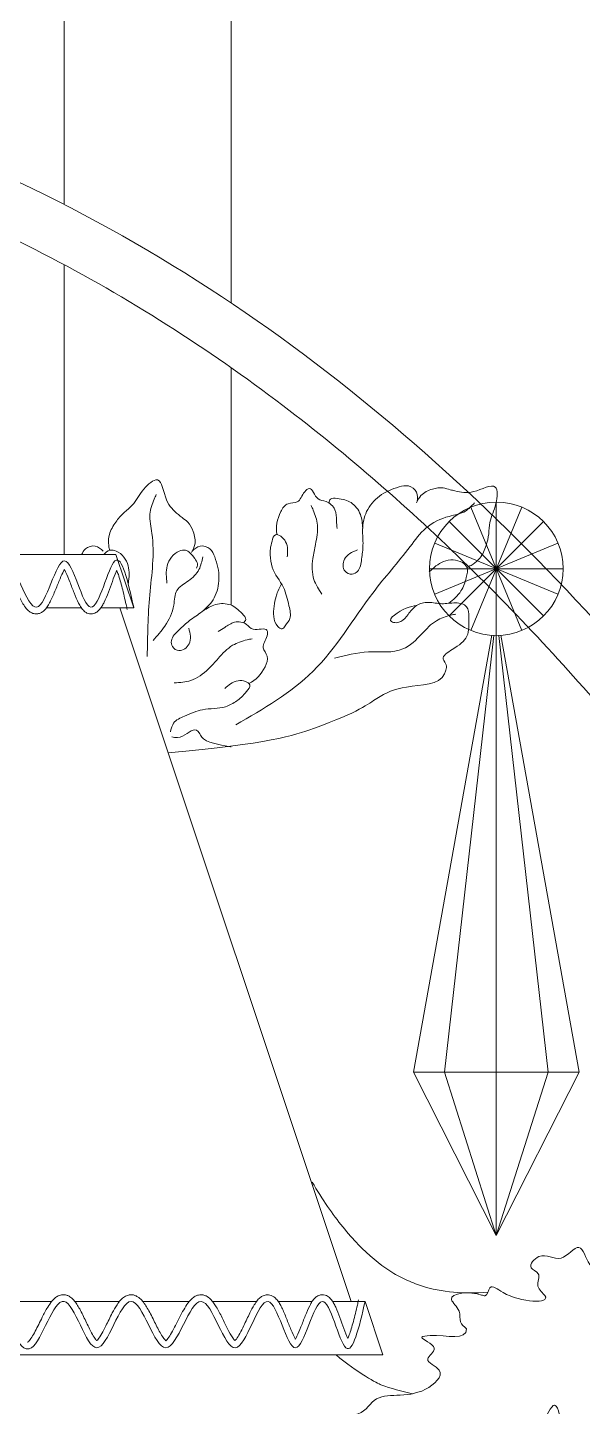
# Model space of a CAD drawing. Header units: inches. Extents: x 258415 to 640093, y 441672 to 945769.
# Drawn here: x 299318.1 to 299338.9, y 465275.1 to 465326.8 of the extents above; entities that cross this region are included whole.
import ezdxf

# ---------------------------------------------------------------- set-up
doc = ezdxf.new("R2010")
doc.units = ezdxf.units.IN
doc.header["$MEASUREMENT"] = 0
doc.linetypes.add('HIDDEN', pattern=[0.375, 0.25, -0.125])
doc.layers.add('CQ SPOT DETAIL DIMENSION', color=9, linetype='Continuous')
doc.layers.add('E-LITE-FIXT-NORM-CEILING', color=3, linetype='Continuous')
doc.layers.add('Glass', color=4, linetype='Continuous', lineweight=0)

# ---------------------------------------------------------------- blocks, each defined once
blk = doc.blocks.new('512')
at = {"layer": 'Glass', "lineweight": 0}
for p, q in [((34614.84, 1011.07), (34614.84, 1053.33)), ((34639.84, 1053.33), (34639.84, 1025.84)), ((34639.84, 1016.81), (34639.84, 973.33)), ((34614.84, 965.75), (34614.84, 1001.37))]:
    blk.add_line(p, q, dxfattribs=at)
at = {"layer": 'Glass', "color": 4, "lineweight": 0}
for p, q in [((34578.93, 961.97), (34571.28, 980.45)), ((34571.28, 961.97), (34578.93, 980.45)), ((34571.28, 980.45), (34578.93, 961.97)), ((34578.93, 980.45), (34571.28, 961.97)), ((34575.1, 961.21), (34575.1, 981.21)), ((34575.1, 981.21), (34575.1, 961.21)), ((34582.18, 964.14), (34568.03, 978.28)), ((34568.03, 964.14), (34582.18, 978.28)), ((34568.03, 978.28), (34582.18, 964.14)), ((34582.18, 978.28), (34568.03, 964.14)), ((34584.34, 967.38), (34565.87, 975.04)), ((34565.87, 967.38), (34584.34, 975.04)), ((34565.87, 975.04), (34584.34, 967.38)), ((34584.34, 975.04), (34565.87, 967.38)), ((34585.1, 971.21), (34565.1, 971.21)), ((34565.1, 971.21), (34585.1, 971.21)), ((34575.1, 961.21), (34575.1, 871.21))]:
    blk.add_line(p, q, dxfattribs=at)
at = {"layer": 'Glass', "lineweight": 0}
for points in [[(34684.2, 973.33), (34632.1, 973.33), (34629.43, 965.33), (34634.37, 965.33)], [(34734.2, 973.33), (34634.2, 973.33)], [(34631.54, 965.33), (34596.87, 861.33)], [(34637.27, 965.33), (34642.52, 965.33)], [(34599.64, 861.33), (34594.76, 861.33), (34592.1, 853.33), (34684.2, 853.33)], [(34607.79, 861.33), (34602.69, 861.33)], [(34617.63, 861.33), (34611.03, 861.33)], [(34628.08, 861.33), (34621.11, 861.33)], [(34638.26, 861.33), (34631.56, 861.33)], [(34648.89, 861.33), (34641.72, 861.33)], [(34594.2, 853.33), (34594.2, 853.33), (34774.2, 853.33)]]:
    blk.add_lwpolyline(points, dxfattribs=at)
at = {"layer": 'Glass', "color": 4, "lineweight": 0}
for points in [[(34575.1, 871.21), (34562.69, 895.73), (34574.45, 961.23)], [(34567.35, 895.73), (34574.72, 961.22)], [(34575.1, 871.21), (34587.52, 895.73), (34575.76, 961.23)], [(34582.85, 895.73), (34575.49, 961.22)], [(34575.1, 895.73), (34562.69, 895.73), (34567.35, 895.73), (34575.1, 871.21)], [(34575.1, 895.73), (34587.52, 895.73), (34582.85, 895.73), (34575.1, 871.21)]]:
    blk.add_lwpolyline(points, dxfattribs=at)
blk.add_circle((34575.1, 971.21), 10, dxfattribs=at)
at = {"layer": 'Glass', "lineweight": 0}
for points, knots in [([(34514.33, 903.17), (34524.86, 919.67), (34562.02, 970.83), (34625.38, 1026.64), (34699.43, 1048.05), (34723.61, 1049.6), (34731.52, 1049.59)], [352.600288, 352.600288, 352.600288, 352.600288, 412.322733, 544.124733, 592.270447, 616.453866, 616.453866, 616.453866, 616.453866]), ([(34520.56, 898.06), (34522.87, 901.69), (34525.23, 905.3), (34532.66, 916.31), (34537.91, 923.62), (34547.06, 935.53), (34550.8, 940.21), (34562.41, 954.08), (34570.61, 963.07), (34588.05, 980.15), (34597.29, 988.25), (34612.7, 999.96), (34618.48, 1004), (34636.4, 1015.41), (34649.16, 1022.06), (34672.04, 1031.17), (34681.65, 1034.27), (34694.68, 1037.47), (34698.2, 1038.23), (34704.03, 1039.31), (34706.37, 1039.69), (34711, 1040.35), (34713.29, 1040.62), (34720.13, 1041.28), (34724.63, 1041.52), (34732.5, 1041.62), (34735.9, 1041.56), (34742.1, 1041.27), (34744.9, 1041.08), (34749.13, 1040.69), (34750.56, 1040.55), (34753.39, 1040.23), (34754.79, 1040.05), (34758.96, 1039.44), (34761.69, 1038.96), (34768.51, 1037.43), (34772.54, 1036.24), (34778.13, 1034.01), (34779.73, 1033.3), (34782.42, 1032), (34783.51, 1031.43), (34784.59, 1030.83)], [351.610053, 351.610053, 351.610053, 351.610053, 364.971793, 364.971793, 392.738509, 392.738509, 411.069382, 411.069382, 447.73113, 447.73113, 484.392877, 484.392877, 505.247379, 505.247379, 546.956383, 546.956383, 575.102249, 575.102249, 585.533638, 585.533638, 592.61419, 592.61419, 599.694741, 599.694741, 613.855844, 613.855844, 624.795579, 624.795579, 633.909087, 633.909087, 638.600231, 638.600231, 643.291376, 643.291376, 652.673664, 652.673664, 667.063958, 667.063958, 672.890152, 672.890152, 676.848983, 676.848983, 676.848983, 676.848983]), ([(34633.07, 973.96), (34633.08, 974.07), (34633.13, 974.41), (34633.26, 975.2), (34633.12, 976.62), (34632.23, 978.18), (34631.01, 979.6), (34629.21, 980.94), (34628.39, 982.98), (34625.26, 985.64), (34624.86, 981.25), (34623.29, 979.79), (34622.09, 978.8), (34621.14, 978.14), (34620.41, 976.72), (34620.06, 975.03), (34620.56, 974.05), (34620.76, 973.67)], [0.0428675, 0.0428675, 0.0428675, 0.0428675, 0.0538578, 0.0779195, 0.1232637, 0.19437, 0.254904, 0.3126025, 0.4135194, 0.4961387, 0.6068865, 0.7019697, 0.7259801, 0.762898, 0.8169574, 0.8837967, 0.9262415, 0.9262415, 0.9262415, 0.9262415]), ([(34579.5, 971.39), (34579.4, 971.44), (34579.09, 971.61), (34578.39, 971.98), (34577.33, 972.93), (34576.6, 974.58), (34576.18, 976.39), (34576.17, 978.65), (34575.03, 980.52), (34574.75, 984.62), (34578.52, 982.33), (34580.63, 982.72), (34582.13, 983.09), (34583.22, 983.46), (34584.8, 983.21), (34586.37, 982.49), (34586.86, 981.5), (34587.05, 981.11)], [0.0428675, 0.0428675, 0.0428675, 0.0428675, 0.0538578, 0.0779195, 0.1232637, 0.19437, 0.254904, 0.3126025, 0.4135194, 0.4961387, 0.6068865, 0.7019697, 0.7259801, 0.762898, 0.8169574, 0.8837967, 0.9262415, 0.9262415, 0.9262415, 0.9262415]), ([(34598.96, 977.24), (34599, 977.63), (34599.08, 978.57), (34599.07, 980.17), (34600.38, 981.44), (34602.21, 981.4), (34602.72, 983.77), (34604.21, 982.51), (34604.53, 980.95), (34606.53, 981.22), (34607.83, 979.21), (34608.19, 977.44), (34607.95, 976.32)], [0, 0, 0, 0, 0.0394656, 0.0960233, 0.1563961, 0.1985681, 0.2681145, 0.2956501, 0.3591776, 0.4069329, 0.4608963, 0.5785866, 0.5785866, 0.5785866, 0.5785866]), ([(34627.41, 958.06), (34627.37, 961.14), (34627.23, 967.28), (34626.12, 974.41), (34627.26, 979.23), (34626.6, 981.18), (34626.17, 982.11), (34626.07, 982.34)], [12.559189, 12.559189, 12.559189, 12.559189, 21.780821, 31.016604, 33.932315, 36.255442, 37.01382, 37.01382, 37.01382, 37.01382]), ([(34595.12, 977.27), (34595.17, 977.98), (34595.27, 979.44), (34596.75, 981.37), (34598.43, 981.68), (34600.01, 981.89), (34600.13, 981.29), (34600.16, 981.07)], [0, 0, 0, 0, 0.0711063, 0.1471174, 0.2193336, 0.2543196, 0.2746232, 0.2746232, 0.2746232, 0.2746232]), ([(34606.42, 972.99), (34606.39, 973.35), (34606.32, 974.12), (34606.57, 975.28), (34607.24, 976.08), (34608.41, 976.55), (34608.73, 975.23), (34608.99, 974.3), (34608.99, 972.96), (34608.76, 970.86), (34606.82, 968.66), (34606.29, 966.03), (34605.71, 963.82), (34606.6, 962.89), (34607.19, 962.01), (34608.21, 962.75), (34608.65, 964.49), (34608.31, 966.42), (34607.84, 967.88), (34607.39, 968.75), (34607.31, 968.97)], [0, 0, 0, 0, 0.0366498, 0.077866, 0.1150907, 0.1429147, 0.1798508, 0.2189836, 0.2487915, 0.31256, 0.4292598, 0.5256373, 0.590663, 0.6346422, 0.6557233, 0.6803552, 0.734557, 0.8374592, 0.863381, 0.9037163, 0.9037163, 0.9037163, 0.9037163]), ([(34620.01, 971.32), (34619.65, 971.91), (34620.33, 972.85), (34621.42, 974.15), (34623.31, 973.77), (34624.76, 971.76), (34624.55, 969.92), (34624.45, 969.03)], [2.782984, 2.782984, 2.782984, 2.782984, 4.740972, 6.332205, 7.263375, 10.088031, 12.734906, 12.734906, 12.734906, 12.734906]), ([(34633.93, 973.33), (34633.66, 973.64), (34633.11, 974.12), (34631.37, 973.77), (34629.92, 971.76), (34630.13, 969.92), (34630.23, 969.03)], [5.167761, 5.167761, 5.167761, 5.167761, 6.332205, 7.263375, 10.088031, 12.734906, 12.734906, 12.734906, 12.734906]), ([(34634, 973.83), (34634.37, 974.17), (34635.14, 974.87), (34636.68, 974.4), (34637.1, 973.65), (34637.24, 973.33)], [0, 0, 0, 0, 1.418857, 2.953914, 3.983347, 3.983347, 3.983347, 3.983347]), ([(34631.95, 970.9), (34631.89, 970.74), (34631.81, 970.55), (34631.55, 969.79), (34631.36, 969.09), (34630.96, 967.55), (34630.77, 966.7), (34630.52, 965.59), (34630.46, 965.35), (34630.41, 965.11)], [95.71062, 95.71062, 95.71062, 95.71062, 96.331496, 96.331496, 98.002655, 98.002655, 99.673814, 99.673814, 100.139608, 100.139608, 100.139608, 100.139608]), ([(34639.82, 971.08), (34639.75, 970.96), (34639.68, 970.81), (34639.41, 970.25), (34639.2, 969.76), (34638.79, 968.7), (34638.58, 968.13), (34638.15, 967.05), (34637.94, 966.53), (34637.59, 965.83), (34637.46, 965.62), (34637.19, 965.21), (34637.04, 965.02), (34636.73, 964.75), (34636.6, 964.65), (34636.34, 964.52), (34636.21, 964.48), (34635.92, 964.43), (34635.77, 964.43), (34635.5, 964.46), (34635.37, 964.5), (34635.14, 964.6), (34635.04, 964.66), (34634.76, 964.86), (34634.62, 965.01), (34634.36, 965.32), (34634.25, 965.49), (34634.05, 965.84), (34633.95, 966.02), (34633.63, 966.67), (34633.43, 967.18), (34633.02, 968.23), (34632.83, 968.78), (34632.44, 969.83), (34632.25, 970.33), (34632.03, 970.83), (34631.99, 970.92), (34631.95, 971.01)], [78.49778, 78.49778, 78.49778, 78.49778, 79.015949, 79.015949, 80.296203, 80.296203, 81.576458, 81.576458, 82.856712, 82.856712, 83.502566, 83.502566, 84.14842, 84.14842, 84.495539, 84.495539, 84.746707, 84.746707, 84.997874, 84.997874, 85.249042, 85.249042, 85.500209, 85.500209, 86.0336, 86.0336, 86.566991, 86.566991, 87.100382, 87.100382, 88.355116, 88.355116, 89.609851, 89.609851, 90.901037, 90.901037, 91.201161, 91.201161, 91.201161, 91.201161]), ([(34648.86, 971.32), (34648.81, 971.26), (34648.74, 971.18), (34648.52, 970.88), (34648.33, 970.58), (34647.96, 969.88), (34647.76, 969.48), (34647.27, 968.43), (34646.97, 967.77), (34646.46, 966.73), (34646.26, 966.33), (34645.88, 965.71), (34645.72, 965.47), (34645.39, 965.08), (34645.24, 964.93), (34644.91, 964.69), (34644.75, 964.59), (34644.37, 964.46), (34644.15, 964.42), (34643.76, 964.45), (34643.6, 964.49), (34643.33, 964.6), (34643.21, 964.67), (34642.9, 964.88), (34642.75, 965.05), (34642.46, 965.39), (34642.34, 965.58), (34642.1, 965.97), (34641.99, 966.18), (34641.63, 966.9), (34641.39, 967.47), (34640.92, 968.62), (34640.69, 969.2), (34640.29, 970.15), (34640.11, 970.54), (34639.91, 970.93), (34639.86, 971.01), (34639.82, 971.08)], [61.323309, 61.323309, 61.323309, 61.323309, 61.796004, 61.796004, 62.838682, 62.838682, 63.88136, 63.88136, 65.441123, 65.441123, 66.488615, 66.488615, 67.240678, 67.240678, 67.802052, 67.802052, 68.219491, 68.219491, 68.63693, 68.63693, 68.931573, 68.931573, 69.226216, 69.226216, 69.796253, 69.796253, 70.366289, 70.366289, 70.936325, 70.936325, 72.27912, 72.27912, 73.621914, 73.621914, 74.720046, 74.720046, 75.027837, 75.027837, 75.027837, 75.027837]), ([(34624.3, 943.61), (34609.23, 944.94), (34596.02, 949.32), (34593.1, 952.06), (34588.5, 953.92), (34583.41, 953.7), (34582.64, 956.06), (34582.44, 956.86), (34583.59, 957.94), (34581.2, 959.39), (34579.1, 960.81), (34579.22, 963.46), (34579.25, 965.8), (34581.4, 966.24), (34583.25, 965.79), (34585.21, 966.33), (34587.2, 965.85), (34588.24, 964.43), (34589.14, 963.34), (34590.07, 963.06), (34591.86, 963.41), (34588.87, 965.45), (34587.53, 965.62), (34587.06, 965.68)], [0.041685, 0.041685, 0.041685, 0.041685, 0.107313, 0.26663, 0.427361, 0.630375, 0.648892, 0.675838, 0.708228, 0.775603, 0.875393, 0.971157, 1.025676, 1.084765, 1.154067, 1.222499, 1.284009, 1.346412, 1.396873, 1.420259, 1.445046, 1.546016, 1.599623, 1.599623, 1.599623, 1.599623]), ([(34619.05, 964.89), (34618.45, 965.27), (34617.21, 966.06), (34614.78, 966.02), (34613.54, 964.85), (34612.43, 963.7), (34612.84, 963.26), (34613, 963.1)], [0, 0, 0, 0, 0.0711063, 0.1471174, 0.2193336, 0.2543196, 0.2746232, 0.2746232, 0.2746232, 0.2746232]), ([(34616.79, 961.78), (34616.46, 961.98), (34615.65, 962.48), (34614.37, 963.44), (34612.57, 963.14), (34611.52, 961.65), (34609.3, 962.64), (34609.43, 960.7), (34610.5, 959.51), (34609.1, 958.07), (34609.93, 955.82), (34611.14, 954.48), (34612.19, 954.01)], [0, 0, 0, 0, 0.0394656, 0.0960233, 0.1563961, 0.1985681, 0.2681145, 0.2956501, 0.3591776, 0.4069329, 0.4608963, 0.5785866, 0.5785866, 0.5785866, 0.5785866]), ([(34615.78, 953.26), (34615.51, 953.5), (34614.93, 954.01), (34613.84, 954.5), (34612.81, 954.44), (34611.72, 953.78), (34612.6, 952.74), (34613.19, 951.97), (34614.27, 951.18), (34616.09, 950.11), (34619.02, 950.37), (34621.45, 949.23), (34623.57, 948.38), (34623.76, 947.29), (34623.92, 946.78), (34623.93, 946.75)], [0, 0, 0, 0, 0.0366498, 0.077866, 0.1150907, 0.1429147, 0.1798508, 0.2189836, 0.2487915, 0.31256, 0.4292598, 0.5256373, 0.590663, 0.6346422, 0.6377391, 0.6377391, 0.6377391, 0.6377391]), ([(34623.7, 946), (34623.58, 945.95), (34622.82, 945.78), (34621.28, 946.41), (34619.93, 947.84), (34619.04, 945.11), (34614.84, 944.51), (34614.84, 944.51)], [0.6687984, 0.6687984, 0.6687984, 0.6687984, 0.6803552, 0.734557, 0.8374592, 0.863381, 0.9037163, 0.9037163, 0.9037163, 0.9037163]), ([(34602.69, 879.23), (34601.94, 877.94), (34601.17, 876.71), (34598.89, 873.39), (34597.35, 871.47), (34594.21, 868.23), (34592.63, 866.92), (34590.28, 865.4), (34589.52, 864.98), (34587.94, 864.24), (34587.14, 863.92), (34584.79, 863.18), (34583.19, 862.86), (34579.88, 862.56), (34578.17, 862.56), (34576.38, 862.7)], [130.136638, 130.136638, 130.136638, 130.136638, 134.899226, 134.899226, 143.884004, 143.884004, 152.868782, 152.868782, 157.267929, 157.267929, 161.667076, 161.667076, 169.632813, 169.632813, 177.231152, 177.231152, 177.231152, 177.231152]), ([(34605.21, 855.68), (34605.14, 855.8), (34605.06, 855.95), (34604.79, 856.5), (34604.58, 857), (34604.16, 858.06), (34603.95, 858.62), (34603.51, 859.7), (34603.29, 860.22), (34602.94, 860.92), (34602.81, 861.14), (34602.56, 861.52), (34602.43, 861.68), (34602.16, 861.95), (34602.03, 862.05), (34601.75, 862.21), (34601.61, 862.26), (34601.31, 862.33), (34601.14, 862.34), (34600.83, 862.3), (34600.69, 862.25), (34600.44, 862.14), (34600.33, 862.07), (34600.05, 861.86), (34599.92, 861.71), (34599.67, 861.38), (34599.56, 861.21), (34599.35, 860.85), (34599.26, 860.66), (34598.94, 859.98), (34598.73, 859.45), (34598.33, 858.36), (34598.13, 857.8), (34597.73, 856.69), (34597.52, 856.15), (34597.34, 855.75)], [78.466715, 78.466715, 78.466715, 78.466715, 78.984999, 78.984999, 80.264741, 80.264741, 81.544483, 81.544483, 82.824225, 82.824225, 83.479162, 83.479162, 84.029155, 84.029155, 84.424069, 84.424069, 84.700682, 84.700682, 84.977294, 84.977294, 85.253906, 85.253906, 85.530519, 85.530519, 86.073919, 86.073919, 86.61732, 86.61732, 87.16072, 87.16072, 88.452713, 88.452713, 89.744706, 89.744706, 91.179649, 91.179649, 91.179649, 91.179649]), ([(34614.26, 855.45), (34614.2, 855.5), (34614.13, 855.58), (34613.9, 855.88), (34613.72, 856.18), (34613.34, 856.88), (34613.14, 857.28), (34612.64, 858.32), (34612.34, 858.99), (34611.82, 860.03), (34611.61, 860.43), (34611.22, 861.06), (34611.06, 861.3), (34610.73, 861.69), (34610.58, 861.84), (34610.25, 862.08), (34610.09, 862.17), (34609.71, 862.31), (34609.48, 862.35), (34609.1, 862.31), (34608.95, 862.27), (34608.68, 862.17), (34608.56, 862.1), (34608.25, 861.88), (34608.1, 861.72), (34607.82, 861.38), (34607.69, 861.2), (34607.46, 860.81), (34607.35, 860.6), (34607, 859.89), (34606.76, 859.33), (34606.31, 858.19), (34606.09, 857.62), (34605.66, 856.58), (34605.45, 856.11), (34605.24, 855.74), (34605.23, 855.71), (34605.21, 855.68)], [61.288304, 61.288304, 61.288304, 61.288304, 61.761174, 61.761174, 62.804017, 62.804017, 63.84686, 63.84686, 65.416393, 65.416393, 66.469031, 66.469031, 67.224566, 67.224566, 67.78828, 67.78828, 68.207325, 68.207325, 68.626369, 68.626369, 68.915896, 68.915896, 69.205423, 69.205423, 69.769667, 69.769667, 70.333911, 70.333911, 70.898155, 70.898155, 72.223736, 72.223736, 73.549318, 73.549318, 74.874899, 74.874899, 75.000755, 75.000755, 75.000755, 75.000755]), ([(34645.33, 855.2), (34645.32, 855.21), (34645.31, 855.22), (34645.25, 855.27), (34645.2, 855.3), (34645.04, 855.48), (34644.88, 855.69), (34644.55, 856.21), (34644.37, 856.52), (34643.85, 857.5), (34643.5, 858.24), (34642.88, 859.48), (34642.61, 859.99), (34642.13, 860.78), (34641.93, 861.08), (34641.54, 861.55), (34641.36, 861.74), (34640.98, 862.03), (34640.8, 862.14), (34640.38, 862.3), (34640.13, 862.35), (34639.71, 862.32), (34639.55, 862.29), (34639.26, 862.18), (34639.13, 862.11), (34638.78, 861.89), (34638.59, 861.71), (34638.25, 861.33), (34638.1, 861.12), (34637.81, 860.68), (34637.67, 860.44), (34637.21, 859.62), (34636.91, 858.99), (34636.31, 857.74), (34636.02, 857.13), (34635.57, 856.29), (34635.4, 856.01), (34635.14, 855.64), (34635.04, 855.52), (34634.96, 855.45)], [8.282301, 8.282301, 8.282301, 8.282301, 8.65586, 8.65586, 9.029418, 9.029418, 10.011207, 10.011207, 10.992997, 10.992997, 12.831064, 12.831064, 14.17315, 14.17315, 15.099129, 15.099129, 15.798109, 15.798109, 16.315087, 16.315087, 16.832064, 16.832064, 17.165576, 17.165576, 17.499088, 17.499088, 18.163634, 18.163634, 18.828181, 18.828181, 19.492728, 19.492728, 21.046415, 21.046415, 22.600103, 22.600103, 23.558244, 23.558244, 24.2464, 24.2464, 24.2464, 24.2464]), ([(34645.22, 854.21), (34645.07, 854.22), (34643.3, 854.86), (34639.85, 867.77), (34634.98, 847.55), (34629.82, 868.28), (34624.63, 847.37), (34619.33, 868.35), (34614.24, 847.33), (34609.24, 868.25), (34605.23, 847.59), (34601.18, 867.78), (34597.56, 849.38), (34595.68, 857.39), (34594.76, 861.33)], [7.661085, 7.661085, 7.661085, 7.661085, 8.43068, 16.943518, 25.459775, 34.10416, 42.79664, 51.530678, 60.178585, 68.684152, 76.765702, 84.787069, 92.601177, 100.132442, 100.132442, 100.132442, 100.132442]), ([(34597.34, 855.75), (34597.27, 855.91), (34597.2, 856.09), (34596.93, 856.85), (34596.73, 857.54), (34596.32, 859.08), (34596.12, 859.92), (34595.86, 861.04), (34595.8, 861.3), (34595.74, 861.56)], [95.681563, 95.681563, 95.681563, 95.681563, 96.302249, 96.302249, 97.97083, 97.97083, 99.639411, 99.639411, 100.132442, 100.132442, 100.132442, 100.132442]), ([(34624.62, 855.42), (34624.57, 855.47), (34624.5, 855.53), (34624.28, 855.79), (34624.09, 856.06), (34623.71, 856.69), (34623.51, 857.06), (34622.92, 858.2), (34622.52, 859.04), (34621.9, 860.17), (34621.69, 860.52), (34621.25, 861.17), (34621.02, 861.47), (34620.58, 861.87), (34620.41, 862), (34620.02, 862.21), (34619.78, 862.29), (34619.36, 862.34), (34619.18, 862.33), (34618.87, 862.26), (34618.72, 862.21), (34618.34, 862.02), (34618.14, 861.86), (34617.79, 861.53), (34617.63, 861.34), (34617.34, 860.94), (34617.2, 860.73), (34616.76, 860.01), (34616.47, 859.45), (34615.91, 858.31), (34615.63, 857.73), (34615.1, 856.69), (34614.83, 856.21), (34614.47, 855.68), (34614.35, 855.53), (34614.26, 855.45)], [43.886753, 43.886753, 43.886753, 43.886753, 44.36241, 44.36241, 45.393245, 45.393245, 46.424079, 46.424079, 48.400338, 48.400338, 49.366708, 49.366708, 50.333078, 50.333078, 50.858094, 50.858094, 51.38311, 51.38311, 51.715587, 51.715587, 52.048064, 52.048064, 52.667074, 52.667074, 53.286084, 53.286084, 53.905094, 53.905094, 55.307398, 55.307398, 56.709703, 56.709703, 58.112007, 58.112007, 58.905743, 58.905743, 58.905743, 58.905743]), ([(34634.96, 855.45), (34634.91, 855.5), (34634.84, 855.57), (34634.61, 855.87), (34634.42, 856.17), (34634.03, 856.85), (34633.82, 857.25), (34633.3, 858.29), (34632.98, 858.96), (34632.42, 860.03), (34632.19, 860.44), (34631.75, 861.09), (34631.56, 861.34), (34631.19, 861.74), (34631.01, 861.9), (34630.63, 862.13), (34630.45, 862.22), (34630.08, 862.31), (34629.91, 862.33), (34629.57, 862.32), (34629.41, 862.28), (34629.11, 862.18), (34628.98, 862.11), (34628.61, 861.88), (34628.42, 861.7), (34628.06, 861.31), (34627.89, 861.09), (34627.58, 860.63), (34627.43, 860.39), (34626.95, 859.54), (34626.62, 858.88), (34625.99, 857.6), (34625.67, 856.98), (34625.21, 856.19), (34625.05, 855.94), (34624.79, 855.6), (34624.69, 855.49), (34624.62, 855.42)], [26.646708, 26.646708, 26.646708, 26.646708, 27.129136, 27.129136, 28.192589, 28.192589, 29.256041, 29.256041, 30.866241, 30.866241, 31.972779, 31.972779, 32.776182, 32.776182, 33.377819, 33.377819, 33.832896, 33.832896, 34.171094, 34.171094, 34.509292, 34.509292, 34.84749, 34.84749, 35.533037, 35.533037, 36.218584, 36.218584, 36.904131, 36.904131, 38.501431, 38.501431, 40.098731, 40.098731, 41.003444, 41.003444, 41.706123, 41.706123, 41.706123, 41.706123]), ([(34645.22, 854.21), (34645.44, 854.17), (34647.27, 854.57), (34650.72, 867.76), (34655.72, 847.55), (34660.75, 868.28), (34666.07, 847.37), (34671.24, 868.35), (34676.46, 847.33), (34680.84, 866.16), (34683.26, 857.91), (34684.2, 854.38)], [7.283787, 7.283787, 7.283787, 7.283787, 8.469861, 16.943106, 25.499361, 34.102955, 42.836994, 51.529473, 60.218559, 68.684602, 74.276622, 74.276622, 74.276622, 74.276622]), ([(34599.11, 853.33), (34596, 850.62), (34592.73, 848.95), (34590.85, 848.28), (34589.26, 847.83), (34587.66, 847.49)], [159.482015, 159.482015, 159.482015, 159.482015, 160.41567, 160.41567, 165.088821, 165.088821, 165.088821, 165.088821])]:
    blk.add_open_spline(points, degree=3, knots=knots, dxfattribs=at)
for points in [[(34586.97, 981.28), (34587.06, 982.69), (34588.27, 983.63), (34589.65, 983.49), (34592.62, 982.09), (34594.54, 979.78), (34595.13, 977.11), (34595.08, 974.76), (34595.29, 972.66), (34595.91, 970.81), (34596.71, 970.4), (34597.76, 970.83), (34597.85, 972.64), (34595.92, 974.03)], [(34578.39, 981.09), (34579.71, 979.87), (34582.18, 979.07), (34585.65, 977.31), (34588.01, 974.55), (34593.62, 967.57), (34602.57, 955.83), (34614.14, 947.82)], [(34601.23, 967.4), (34602.43, 969.6), (34602.6, 972.73), (34602.2, 974.87), (34601.91, 977.77), (34602.54, 980), (34602.86, 980.7)], [(34620.68, 973.83), (34619.49, 974.6), (34618.01, 974.18), (34617.3, 972.99), (34616.66, 969.77), (34617.38, 966.85), (34619.18, 964.79), (34621.09, 963.43), (34622.66, 962.01), (34623.78, 960.42), (34623.63, 959.53), (34622.66, 958.94), (34621.15, 959.94), (34621.18, 962.32)], [(34582.2, 966.03), (34581.26, 966.85), (34580.4, 967.88), (34579.6, 969.88), (34579.53, 971.47), (34580.18, 972.13), (34583, 972.29), (34585.15, 970.74)], [(34626.54, 960.46), (34624.77, 962.62), (34623.44, 965.76), (34622.95, 967.97), (34621.24, 969.4), (34619.66, 971.1), (34619.07, 973.02)], [(34684.2, 965.44), (34679.37, 972.39), (34674.54, 965.44), (34669.56, 972.39), (34664.5, 965.44), (34659.22, 972.39), (34654, 965.44), (34648.8, 972.39), (34643.98, 965.44), (34639.79, 972.39), (34635.87, 965.44), (34632.24, 972.39), (34629.43, 965.44)], [(34599.36, 957.81), (34594.25, 958.73), (34589.09, 959.18), (34586.24, 961.47), (34584.08, 963.42), (34581.91, 964.25), (34581.17, 964.41)], [(34623.35, 954.11), (34620.87, 954.45), (34618.25, 956.18), (34616.77, 957.77), (34614.61, 959.73), (34612.44, 960.55), (34611.7, 960.71)], [(34579.56, 857.23), (34580.46, 858.26), (34580.68, 859.86), (34581.83, 861.61), (34577.3, 862.29), (34576.83, 862.17), (34576.05, 863.37), (34574.08, 862.66), (34567.81, 862.2), (34568.86, 863.63), (34568.81, 865.49), (34569.88, 866.39), (34568.72, 868.05), (34565.41, 867.83), (34562.74, 869.43), (34561.09, 866.87), (34556.71, 865.14), (34531.52, 869.92), (34511.74, 884.35)], [(34516.69, 880.03), (34528.98, 867.97), (34547.82, 855.42), (34554.5, 851.47), (34560.21, 844.21), (34562.87, 842.96), (34564.63, 841.01), (34565.72, 842.5), (34565.68, 844.45), (34566.37, 845.77), (34567.22, 844.84), (34569.54, 840.43), (34575.21, 837.66), (34577.85, 836.78), (34577.15, 838.22), (34577.4, 840.12), (34575.41, 842.55), (34575.89, 843.31), (34584.11, 840.93), (34593.21, 839.56), (34596.5, 842.73), (34598.31, 844.12), (34596.34, 844.3), (34593.39, 846.47), (34585.73, 848.15), (34583.67, 851.01), (34585.37, 852.7), (34584.41, 854.3), (34586.25, 855.97), (34585.03, 856.21), (34579.56, 857.22), (34579.56, 857.23)]]:
    blk.add_spline(points, degree=3, dxfattribs=at)
blk = doc.blocks.new('SMDS')
at = {"layer": 'E-LITE-FIXT-NORM-CEILING', "linetype": 'HIDDEN', "xscale": -0.25, "yscale": 0.25, "zscale": 0.25, "rotation": 359.9999999999999}
blk.add_blockref('512', (393446.613, 478381.088), dxfattribs=at)

msp = doc.modelspace()

# ---------------------------------------------------------------- block references
at = {"layer": 'CQ SPOT DETAIL DIMENSION'}
msp.add_blockref('SMDS', (-85467.189, -13317.368), dxfattribs=at)

doc.saveas('drawing.dxf')
